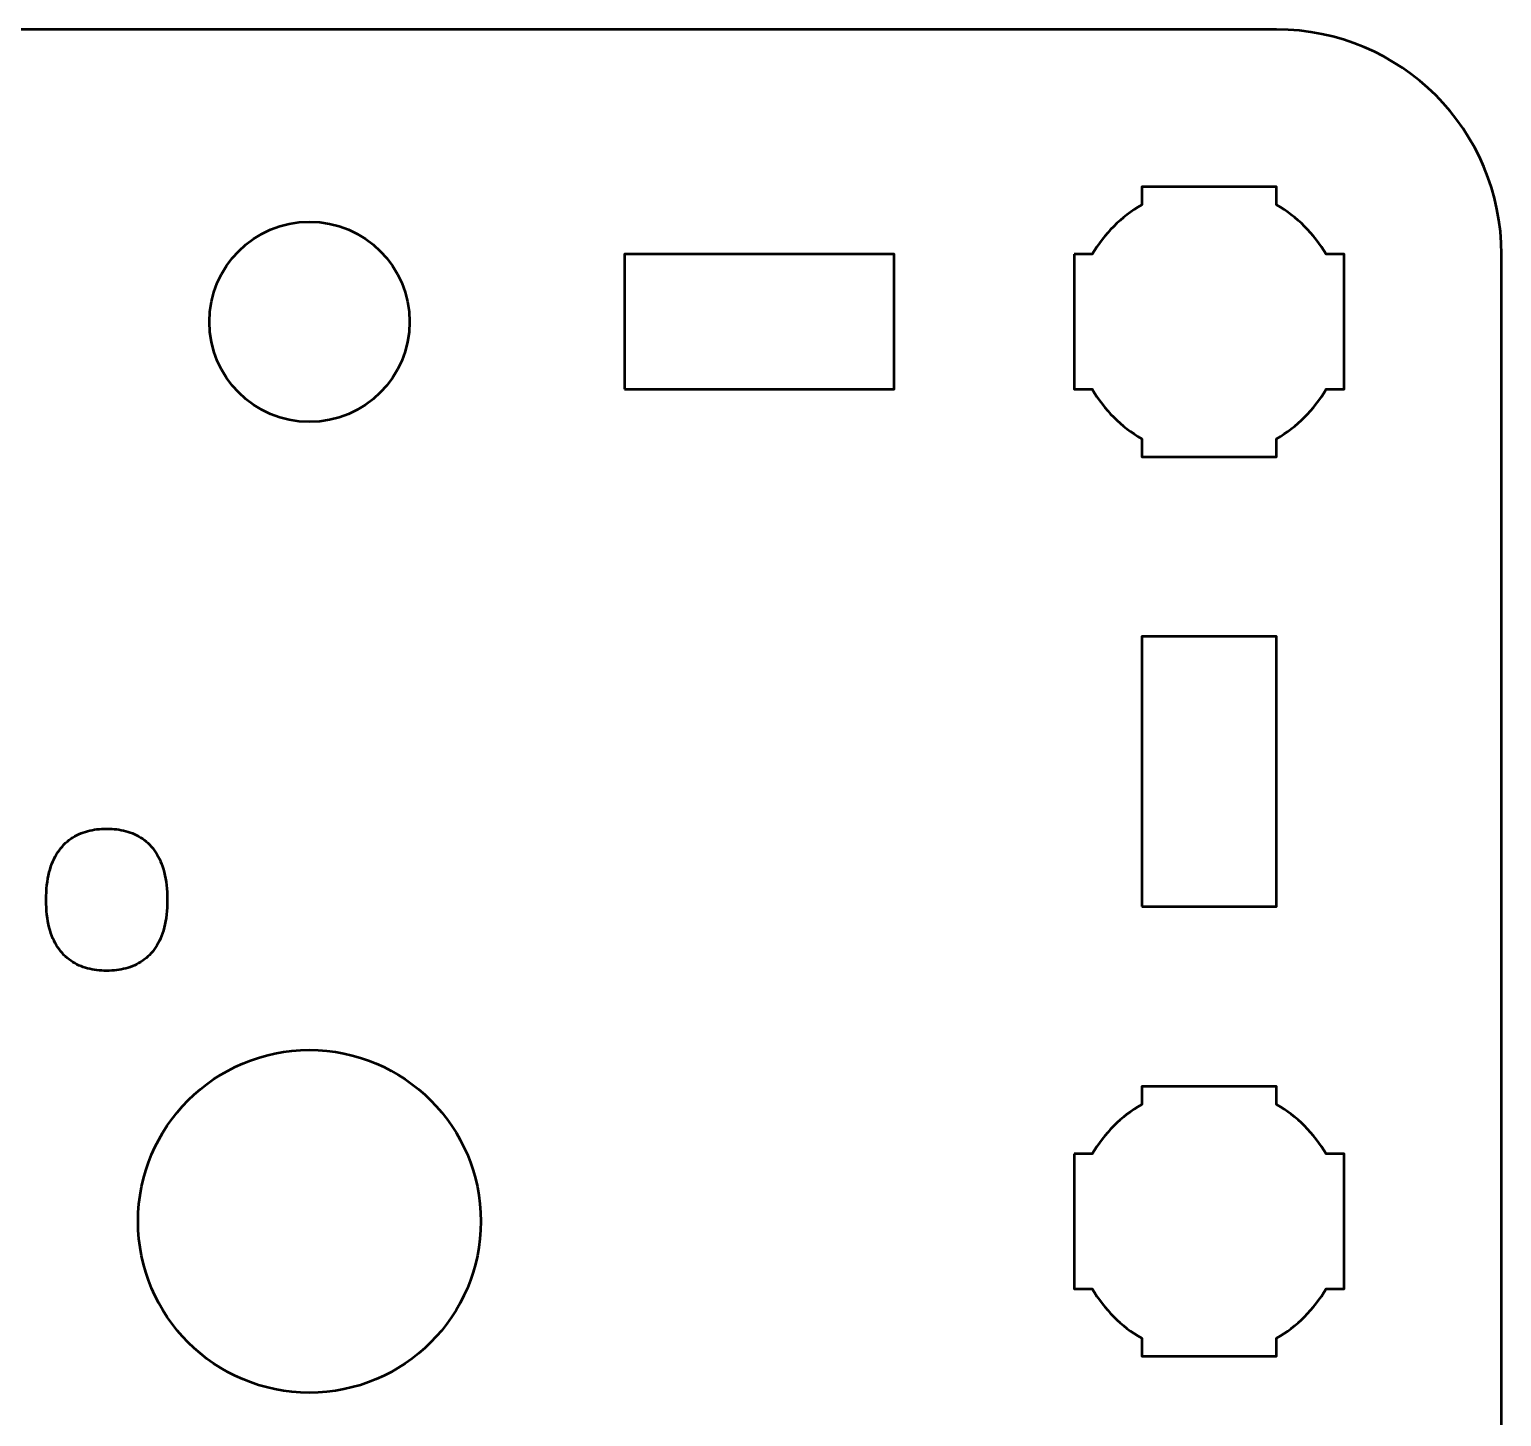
# Model space of a CAD drawing. Header units: centimetres. Extents: x -13.15 to -7.85, y -17.5 to -12.2.
# Drawn here: x -11.122 to -7.85, y -15.284 to -12.2 of the extents above; entities that cross this region are included whole.
import ezdxf

# ---------------------------------------------------------------- set-up
doc = ezdxf.new("R2010")
doc.units = ezdxf.units.CM
doc.header["$MEASUREMENT"] = 0
doc.layers.add('Layer 1', color=7, linetype='Continuous')

msp = doc.modelspace()

# ---------------------------------------------------------------- linework, layer by layer
at = {"layer": 'Layer 1', "lineweight": 53}
for points in [[(-9.8, -13), (-9.2, -13), (-9.2, -12.7), (-9.8, -12.7), (-9.8, -13)], [(-8.65, -14.15), (-8.35, -14.15), (-8.35, -13.55), (-8.65, -13.55), (-8.65, -14.15)]]:
    msp.add_lwpolyline(points, close=True, dxfattribs=at)
for centre, major_axis in [((-10.5, -12.85), (0, 0.2225)), ((-10.5, -14.85), (0, 0.381))]:
    msp.add_ellipse(centre, major_axis=major_axis, ratio=1, dxfattribs=at)
for points, knots in [([(-13.15, -17), (-13.15, -17), (-13.15, -12.7), (-13.15, -12.7), (-13.15, -12.7), (-13.15, -12.42391), (-12.92609, -12.2), (-12.65, -12.2), (-12.65, -12.2), (-12.65, -12.2), (-8.35, -12.2), (-8.35, -12.2), (-8.35, -12.2), (-8.07391, -12.2), (-7.85, -12.42391), (-7.85, -12.7), (-7.85, -12.7), (-7.85, -12.7), (-7.85, -17), (-7.85, -17), (-7.85, -17), (-7.85, -17.27609), (-8.07391, -17.5), (-8.35, -17.5), (-8.35, -17.5), (-8.35, -17.5), (-12.65, -17.5), (-12.65, -17.5), (-12.65, -17.5), (-12.92609, -17.5), (-13.15, -17.27609), (-13.15, -17)], [0, 0, 0, 0, 0.125, 0.125, 0.125, 0.125, 0.25, 0.25, 0.25, 0.25, 0.375, 0.375, 0.375, 0.375, 0.5, 0.5, 0.5, 0.5, 0.625, 0.625, 0.625, 0.625, 0.75, 0.75, 0.75, 0.75, 0.875, 0.875, 0.875, 0.875, 1, 1, 1, 1]), ([(-8.8, -12.7), (-8.8, -12.7), (-8.75985, -12.7), (-8.75985, -12.7), (-8.75985, -12.7), (-8.7335, -12.65447), (-8.69553, -12.6165), (-8.65, -12.59015), (-8.65, -12.59015), (-8.65, -12.59015), (-8.65, -12.55), (-8.65, -12.55), (-8.65, -12.55), (-8.65, -12.55), (-8.5, -12.55), (-8.5, -12.55), (-8.5, -12.55), (-8.5, -12.55), (-8.35, -12.55), (-8.35, -12.55), (-8.35, -12.55), (-8.35, -12.55), (-8.35, -12.59015), (-8.35, -12.59015), (-8.35, -12.59015), (-8.30447, -12.6165), (-8.2665, -12.65447), (-8.24015, -12.7), (-8.24015, -12.7), (-8.24015, -12.7), (-8.2, -12.7), (-8.2, -12.7), (-8.2, -12.7), (-8.2, -12.7), (-8.2, -12.85), (-8.2, -12.85), (-8.2, -12.85), (-8.2, -12.85), (-8.2, -13), (-8.2, -13), (-8.2, -13), (-8.2, -13), (-8.24015, -13), (-8.24015, -13), (-8.24015, -13), (-8.2665, -13.04553), (-8.30447, -13.0835), (-8.35, -13.10985), (-8.35, -13.10985), (-8.35, -13.10985), (-8.35, -13.15), (-8.35, -13.15), (-8.35, -13.15), (-8.35, -13.15), (-8.5, -13.15), (-8.5, -13.15), (-8.5, -13.15), (-8.5, -13.15), (-8.65, -13.15), (-8.65, -13.15), (-8.65, -13.15), (-8.65, -13.15), (-8.65, -13.10985), (-8.65, -13.10985), (-8.65, -13.10985), (-8.69553, -13.0835), (-8.7335, -13.04553), (-8.75985, -13), (-8.75985, -13), (-8.75985, -13), (-8.8, -13), (-8.8, -13), (-8.8, -13), (-8.8, -13), (-8.8, -12.85), (-8.8, -12.85), (-8.8, -12.85), (-8.8, -12.85), (-8.8, -12.7), (-8.8, -12.7)], [0, 0, 0, 0, 0.05, 0.05, 0.05, 0.05, 0.1, 0.1, 0.1, 0.1, 0.15, 0.15, 0.15, 0.15, 0.2, 0.2, 0.2, 0.2, 0.25, 0.25, 0.25, 0.25, 0.3, 0.3, 0.3, 0.3, 0.35, 0.35, 0.35, 0.35, 0.4, 0.4, 0.4, 0.4, 0.45, 0.45, 0.45, 0.45, 0.5, 0.5, 0.5, 0.5, 0.55, 0.55, 0.55, 0.55, 0.6, 0.6, 0.6, 0.6, 0.65, 0.65, 0.65, 0.65, 0.7, 0.7, 0.7, 0.7, 0.75, 0.75, 0.75, 0.75, 0.8, 0.8, 0.8, 0.8, 0.85, 0.85, 0.85, 0.85, 0.9, 0.9, 0.9, 0.9, 0.95, 0.95, 0.95, 0.95, 1, 1, 1, 1]), ([(-8.8, -14.7), (-8.8, -14.7), (-8.75985, -14.7), (-8.75985, -14.7), (-8.75985, -14.7), (-8.7335, -14.65447), (-8.69553, -14.6165), (-8.65, -14.59015), (-8.65, -14.59015), (-8.65, -14.59015), (-8.65, -14.55), (-8.65, -14.55), (-8.65, -14.55), (-8.65, -14.55), (-8.5, -14.55), (-8.5, -14.55), (-8.5, -14.55), (-8.5, -14.55), (-8.35, -14.55), (-8.35, -14.55), (-8.35, -14.55), (-8.35, -14.55), (-8.35, -14.59015), (-8.35, -14.59015), (-8.35, -14.59015), (-8.30447, -14.6165), (-8.2665, -14.65447), (-8.24015, -14.7), (-8.24015, -14.7), (-8.24015, -14.7), (-8.2, -14.7), (-8.2, -14.7), (-8.2, -14.7), (-8.2, -14.7), (-8.2, -14.85), (-8.2, -14.85), (-8.2, -14.85), (-8.2, -14.85), (-8.2, -15), (-8.2, -15), (-8.2, -15), (-8.2, -15), (-8.24015, -15), (-8.24015, -15), (-8.24015, -15), (-8.2665, -15.04553), (-8.30447, -15.0835), (-8.35, -15.10985), (-8.35, -15.10985), (-8.35, -15.10985), (-8.35, -15.15), (-8.35, -15.15), (-8.35, -15.15), (-8.35, -15.15), (-8.5, -15.15), (-8.5, -15.15), (-8.5, -15.15), (-8.5, -15.15), (-8.65, -15.15), (-8.65, -15.15), (-8.65, -15.15), (-8.65, -15.15), (-8.65, -15.10985), (-8.65, -15.10985), (-8.65, -15.10985), (-8.69553, -15.0835), (-8.7335, -15.04553), (-8.75985, -15), (-8.75985, -15), (-8.75985, -15), (-8.8, -15), (-8.8, -15), (-8.8, -15), (-8.8, -15), (-8.8, -14.85), (-8.8, -14.85), (-8.8, -14.85), (-8.8, -14.85), (-8.8, -14.7), (-8.8, -14.7)], [0, 0, 0, 0, 0.05, 0.05, 0.05, 0.05, 0.1, 0.1, 0.1, 0.1, 0.15, 0.15, 0.15, 0.15, 0.2, 0.2, 0.2, 0.2, 0.25, 0.25, 0.25, 0.25, 0.3, 0.3, 0.3, 0.3, 0.35, 0.35, 0.35, 0.35, 0.4, 0.4, 0.4, 0.4, 0.45, 0.45, 0.45, 0.45, 0.5, 0.5, 0.5, 0.5, 0.55, 0.55, 0.55, 0.55, 0.6, 0.6, 0.6, 0.6, 0.65, 0.65, 0.65, 0.65, 0.7, 0.7, 0.7, 0.7, 0.75, 0.75, 0.75, 0.75, 0.8, 0.8, 0.8, 0.8, 0.85, 0.85, 0.85, 0.85, 0.9, 0.9, 0.9, 0.9, 0.95, 0.95, 0.95, 0.95, 1, 1, 1, 1])]:
    msp.add_open_spline(points, degree=3, knots=knots, dxfattribs=at)
at = {"layer": 'Layer 1', "color": 5, "lineweight": 53}
msp.add_open_spline([(-10.95055, -14.29279), (-10.93566, -14.29286), (-10.92155, -14.2911), (-10.90808, -14.28764), (-10.90808, -14.28764), (-10.89467, -14.28411), (-10.8824, -14.27861), (-10.87118, -14.27099), (-10.87118, -14.27099), (-10.85996, -14.26344), (-10.85022, -14.25349), (-10.84197, -14.24121), (-10.84197, -14.24121), (-10.83371, -14.22894), (-10.82736, -14.21405), (-10.82285, -14.19655), (-10.82285, -14.19655), (-10.81826, -14.17906), (-10.816, -14.15866), (-10.81593, -14.13531), (-10.81593, -14.13531), (-10.816, -14.11196), (-10.81826, -14.09157), (-10.82285, -14.074), (-10.82285, -14.074), (-10.82736, -14.05643), (-10.83371, -14.04147), (-10.84197, -14.02913), (-10.84197, -14.02913), (-10.85022, -14.01678), (-10.85996, -14.00676), (-10.87118, -13.99907), (-10.87118, -13.99907), (-10.8824, -13.99138), (-10.89467, -13.98581), (-10.90808, -13.98221), (-10.90808, -13.98221), (-10.92155, -13.97868), (-10.93566, -13.97692), (-10.95055, -13.97699), (-10.95055, -13.97699), (-10.96544, -13.97692), (-10.97955, -13.97868), (-10.99303, -13.98221), (-10.99303, -13.98221), (-11.00643, -13.98581), (-11.01871, -13.99138), (-11.02993, -13.99907), (-11.02993, -13.99907), (-11.04114, -14.00676), (-11.05088, -14.01678), (-11.05914, -14.02913), (-11.05914, -14.02913), (-11.06739, -14.04147), (-11.07374, -14.05643), (-11.07826, -14.074), (-11.07826, -14.074), (-11.08284, -14.09157), (-11.0851, -14.11196), (-11.08517, -14.13531), (-11.08517, -14.13531), (-11.0851, -14.15866), (-11.08284, -14.17906), (-11.07826, -14.19655), (-11.07826, -14.19655), (-11.07374, -14.21405), (-11.06739, -14.22894), (-11.05914, -14.24121), (-11.05914, -14.24121), (-11.05088, -14.25349), (-11.04114, -14.26344), (-11.02993, -14.27099), (-11.02993, -14.27099), (-11.01871, -14.27861), (-11.00643, -14.28411), (-10.99303, -14.28764), (-10.99303, -14.28764), (-10.97955, -14.2911), (-10.96544, -14.29286), (-10.95055, -14.29279)], degree=3, knots=[0, 0, 0, 0, 0.05, 0.05, 0.05, 0.05, 0.1, 0.1, 0.1, 0.1, 0.15, 0.15, 0.15, 0.15, 0.2, 0.2, 0.2, 0.2, 0.25, 0.25, 0.25, 0.25, 0.3, 0.3, 0.3, 0.3, 0.35, 0.35, 0.35, 0.35, 0.4, 0.4, 0.4, 0.4, 0.45, 0.45, 0.45, 0.45, 0.5, 0.5, 0.5, 0.5, 0.55, 0.55, 0.55, 0.55, 0.6, 0.6, 0.6, 0.6, 0.65, 0.65, 0.65, 0.65, 0.7, 0.7, 0.7, 0.7, 0.75, 0.75, 0.75, 0.75, 0.8, 0.8, 0.8, 0.8, 0.85, 0.85, 0.85, 0.85, 0.9, 0.9, 0.9, 0.9, 0.95, 0.95, 0.95, 0.95, 1, 1, 1, 1], dxfattribs=at)
msp.add_open_spline([(-10.95055, -14.29279), (-10.93566, -14.29286), (-10.92155, -14.2911), (-10.90808, -14.28764), (-10.90808, -14.28764), (-10.89467, -14.28411), (-10.8824, -14.27861), (-10.87118, -14.27099), (-10.87118, -14.27099), (-10.85996, -14.26344), (-10.85022, -14.25349), (-10.84197, -14.24121), (-10.84197, -14.24121), (-10.83371, -14.22894), (-10.82736, -14.21405), (-10.82285, -14.19655), (-10.82285, -14.19655), (-10.81826, -14.17906), (-10.816, -14.15866), (-10.81593, -14.13531), (-10.81593, -14.13531), (-10.816, -14.11196), (-10.81826, -14.09157), (-10.82285, -14.074), (-10.82285, -14.074), (-10.82736, -14.05643), (-10.83371, -14.04147), (-10.84197, -14.02913), (-10.84197, -14.02913), (-10.85022, -14.01678), (-10.85996, -14.00676), (-10.87118, -13.99907), (-10.87118, -13.99907), (-10.8824, -13.99138), (-10.89467, -13.98581), (-10.90808, -13.98221), (-10.90808, -13.98221), (-10.92155, -13.97868), (-10.93566, -13.97692), (-10.95055, -13.97699), (-10.95055, -13.97699), (-10.96544, -13.97692), (-10.97955, -13.97868), (-10.99303, -13.98221), (-10.99303, -13.98221), (-11.00643, -13.98581), (-11.01871, -13.99138), (-11.02993, -13.99907), (-11.02993, -13.99907), (-11.04114, -14.00676), (-11.05088, -14.01678), (-11.05914, -14.02913), (-11.05914, -14.02913), (-11.06739, -14.04147), (-11.07374, -14.05643), (-11.07826, -14.074), (-11.07826, -14.074), (-11.08284, -14.09157), (-11.0851, -14.11196), (-11.08517, -14.13531), (-11.08517, -14.13531), (-11.0851, -14.15866), (-11.08284, -14.17906), (-11.07826, -14.19655), (-11.07826, -14.19655), (-11.07374, -14.21405), (-11.06739, -14.22894), (-11.05914, -14.24121), (-11.05914, -14.24121), (-11.05088, -14.25349), (-11.04114, -14.26344), (-11.02993, -14.27099), (-11.02993, -14.27099), (-11.01871, -14.27861), (-11.00643, -14.28411), (-10.99303, -14.28764), (-10.99303, -14.28764), (-10.97955, -14.2911), (-10.96544, -14.29286), (-10.95055, -14.29279)], degree=3, knots=[0, 0, 0, 0, 0.05, 0.05, 0.05, 0.05, 0.1, 0.1, 0.1, 0.1, 0.15, 0.15, 0.15, 0.15, 0.2, 0.2, 0.2, 0.2, 0.25, 0.25, 0.25, 0.25, 0.3, 0.3, 0.3, 0.3, 0.35, 0.35, 0.35, 0.35, 0.4, 0.4, 0.4, 0.4, 0.45, 0.45, 0.45, 0.45, 0.5, 0.5, 0.5, 0.5, 0.55, 0.55, 0.55, 0.55, 0.6, 0.6, 0.6, 0.6, 0.65, 0.65, 0.65, 0.65, 0.7, 0.7, 0.7, 0.7, 0.75, 0.75, 0.75, 0.75, 0.8, 0.8, 0.8, 0.8, 0.85, 0.85, 0.85, 0.85, 0.9, 0.9, 0.9, 0.9, 0.95, 0.95, 0.95, 0.95, 1, 1, 1, 1], dxfattribs=at)

doc.saveas('drawing.dxf')
